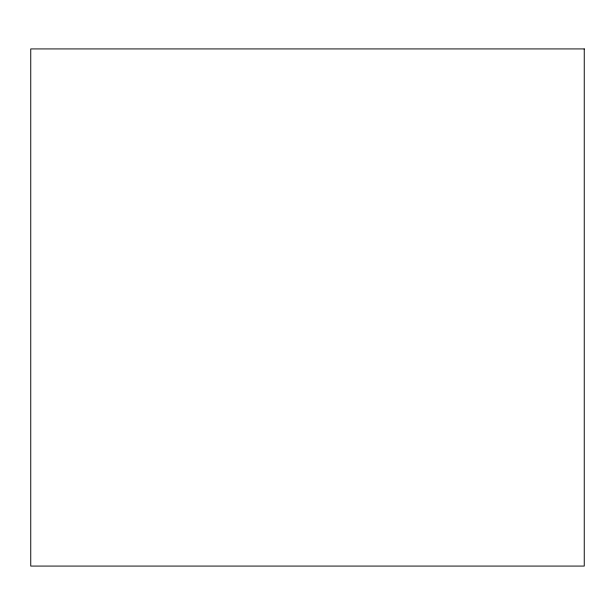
<?xml version="1.0" encoding="UTF-8"?>
<svg xmlns="http://www.w3.org/2000/svg" width="615" height="615" viewBox="0 0 615 615"><rect width="100%" height="100%" fill="white"/><g stroke="black" fill="none" stroke-linecap="round" stroke-linejoin="round"><path stroke-width="0.92" d="M584.25 48.923L30.75 48.923L30.75 566.077L584.25 566.077L584.25 48.923"/></g></svg>
